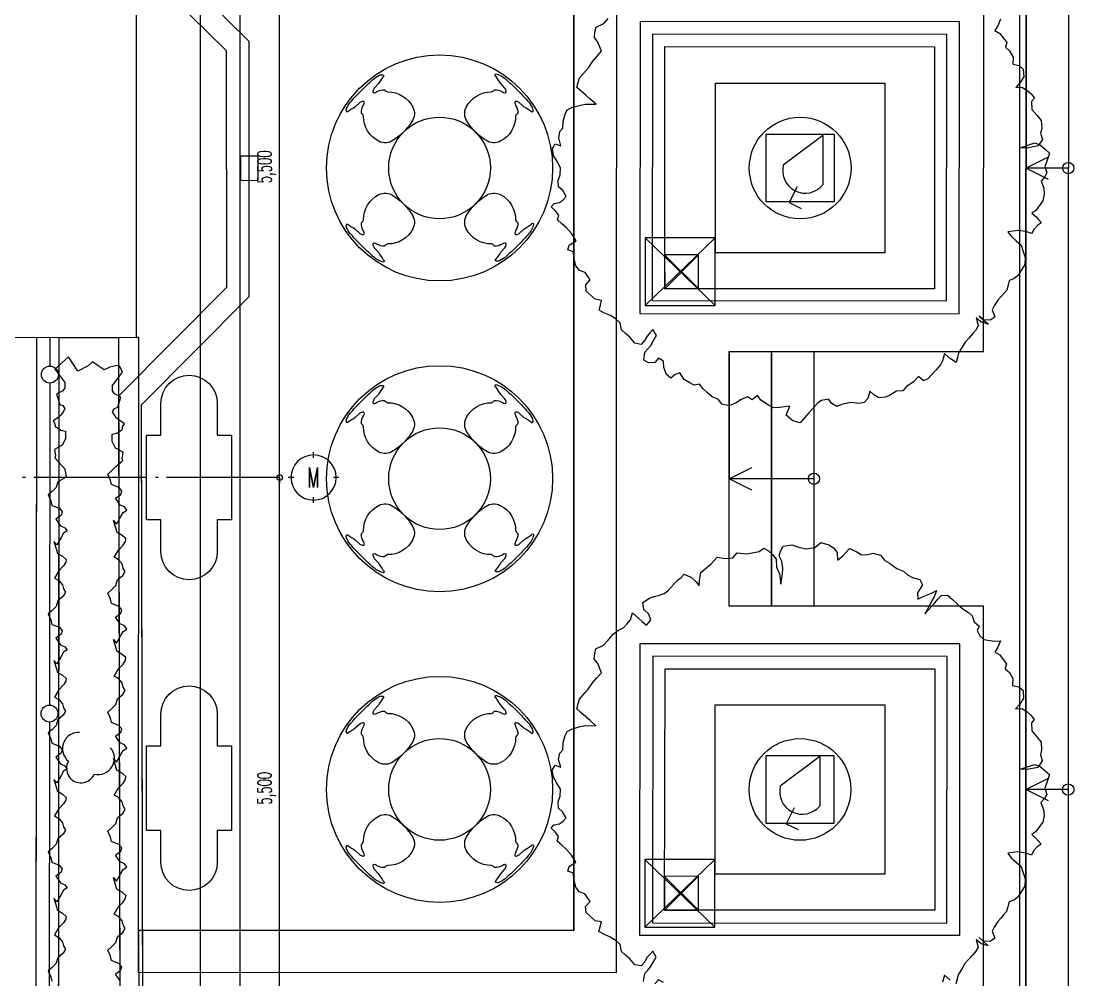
# Model space of a CAD drawing. Header units: millimetres. Extents: x -67913 to 128525, y -54442 to 63422.
# Drawn here: x 112546 to 121863, y 7203 to 15690 of the extents above; entities that cross this region are included whole.
import ezdxf
from ezdxf.enums import TextEntityAlignment as Align

# ---------------------------------------------------------------- set-up
doc = ezdxf.new("R2010")
doc.units = ezdxf.units.MM
doc.header["$LTSCALE"] = 500
doc.header["$PDMODE"] = 35
doc.linetypes.add('AXIS', pattern=[2.35, 2, -0.15, 0.05, -0.15])
doc.layers.get('0').update_dxf_attribs({"plot": 0})
for name, color, linetype in [('020KijnSn', 1, 'AXIS'), ('030KijnSp', 8, 'Continuous'), ('040KijunF', 7, 'Continuous'), ('090Gaikou', 5, 'Continuous')]:
    doc.layers.add(name, color=color, linetype=linetype)
doc.layers.add('HOJO', color=211, linetype='Continuous', plot=False)
doc.styles.add('Dim', font='simplex.shx', dxfattribs={"width": 0.6, "bigfont": 'extfont2.shx'})
doc.styles.get("Standard").update_dxf_attribs({"font": 'simplex.shx', "width": 0.7, "bigfont": 'extfont2.shx'})
doc.dimstyles.new('PRO1-50', dxfattribs={"dimscale": 50, "dimtxt": 2.5, "dimasz": 1, "dimexe": 0.5, "dimexo": 0.5, "dimgap": 0.8, "dimtad": 1, "dimdec": 3, "dimdsep": 46, "dimlunit": 6, "dimtxsty": 'Dim', "dimblk": 'ORIGIN', "dimcen": 0, "dimadec": 3, "dimazin": 2, "dimtfac": 1, "dimtdec": 3, "dimtix": 1, "dimtmove": 2, "dimatfit": 3, "dimldrblk": 'ORIGIN', "dimfxl": 0, "dimarcsym": 0})

# ---------------------------------------------------------------- blocks, each defined once
blk = doc.blocks.new('通り芯記号')
at = {"layer": '040KijunF'}
for p, q in [((0, 3.5), (0, 4.5)), ((-4.5, 0), (-3.5, 0)), ((3.5, 0), (4.5, 0)), ((0, -4.5), (0, -3.5))]:
    blk.add_line(p, q, dxfattribs=at)
blk.add_circle((0, 0), 4, dxfattribs=at)
at = {"layer": '040KijunF', "width": 0.6}
blk.add_attdef('通り芯符号', text='', height=3.5, dxfattribs=at).set_placement((0, 0), align=Align.MIDDLE)
blk = doc.blocks.new('_Origin')
at = {"color": 0, "linetype": 'ByBlock', "lineweight": -2}
blk.add_line((0, 0), (-1, 0), dxfattribs=at)
blk.add_circle((0, 0), 0.5, dxfattribs=at)
blk = doc.blocks.new('*D762')
at = {"layer": '030KijnSp', "color": 0, "lineweight": -2, "transparency": 16777216}
blk.add_line((114834.6, 6200), (114834.6, 11600), dxfattribs=at)
at = {"layer": 'Defpoints', "color": 0, "transparency": 16777216}
for p in [(114834.6, 11650), (114834.6, 11650), (114834.6, 6150)]:
    blk.add_point(p, dxfattribs=at)
at = {"layer": '030KijnSp', "color": 0, "lineweight": -2, "transparency": 16777216, "xscale": 50, "yscale": 50, "zscale": 50}
for p, rotation in [((114834.6, 11650), 90), ((114834.6, 6150), 270)]:
    blk.add_blockref('_Origin', p, dxfattribs=dict(at, rotation=rotation))
at = {"layer": '030KijnSp', "color": 0, "transparency": 16777216, "insert": (114720.2, 8900), "char_height": 125, "attachment_point": 5, "rotation": 90, "style": 'Dim'}
blk.add_mtext('5,500', dxfattribs=at)
blk = doc.blocks.new('*D763')
at = {"layer": '030KijnSp', "color": 0, "lineweight": -2, "transparency": 16777216}
blk.add_line((114834.6, 11700), (114834.6, 17100), dxfattribs=at)
at = {"layer": 'Defpoints', "color": 0, "transparency": 16777216}
for p in [(114834.6, 17150), (114834.6, 17150), (114834.6, 11650)]:
    blk.add_point(p, dxfattribs=at)
at = {"layer": '030KijnSp', "color": 0, "lineweight": -2, "transparency": 16777216, "xscale": 50, "yscale": 50, "zscale": 50}
for p, rotation in [((114834.6, 17150), 90), ((114834.6, 11650), 270)]:
    blk.add_blockref('_Origin', p, dxfattribs=dict(at, rotation=rotation))
at = {"layer": '030KijnSp', "color": 0, "transparency": 16777216, "insert": (114720.2, 14400), "char_height": 125, "attachment_point": 5, "rotation": 90, "style": 'Dim'}
blk.add_mtext('5,500', dxfattribs=at)

msp = doc.modelspace()

# ---------------------------------------------------------------- linework, layer by layer
at = {"layer": '020KijnSn'}
msp.add_line((114834.6088, 11650), (72434.6088, 11650), dxfattribs=at)
at = {"layer": '090Gaikou'}
for p, q in [((113603.0247, 16458.4838), (114562.1255, 15512.8231)), ((113403.1708, 16374.669), (114362.1591, 15429.1194)), ((118023.6647, 15684.7139), (118021.1573, 13101.5571)), ((120850.1249, 15681.9703), (118023.6647, 15684.7139)), ((120847.6175, 13098.8135), (120850.1249, 15681.9703)), ((114562.1255, 15512.8231), (114563.0323, 13248.0522)), ((114362.1591, 15429.1194), (114362.9991, 13330.4939)), ((118241.3707, 13321.3433), (118243.451, 15464.5005)), ((118243.451, 15464.5005), (120629.9115, 15462.184)), ((120629.9115, 15462.184), (120627.8312, 13319.0269)), ((119639.4702, 14676.0962), (119290.7698, 14414.308)), ((119639.4702, 14676.0962), (119639.6805, 14240.063)), ((114490.5112, 14277.5963), (114491.0781, 14497.5954)), ((114491.0781, 14497.5954), (114641.0778, 14497.2089)), ((114641.0778, 14497.2089), (114640.5104, 14277.2097)), ((114640.5104, 14277.2097), (114490.5112, 14277.5963)), ((119412.9517, 14222.5123), (119343.2537, 14082.948)), ((119343.2537, 14082.948), (119447.9269, 14030.6745)), ((114362.9991, 13330.4939), (113410.2868, 12371.7808)), ((114563.0323, 13248.0522), (113610.2818, 12289.3006)), ((120627.8312, 13319.0269), (118241.3707, 13321.3433)), ((118021.1573, 13101.5571), (120847.6175, 13098.8135)), ((112670.7274, -2570.7529), (112684.8946, 12890.5459)), ((112670.7274, -2570.7529), (112684.8946, 12890.5459)), ((112801.9447, 12890.5201), (112801.6594, 12635.7444)), ((112870.912, -2369.5023), (112884.8947, 12890.5018)), ((112801.4915, 12485.7445), (112798.2996, 9635.7461)), ((113410.2868, 12371.7808), (113410.1123, 12371.6052)), ((113410.1123, 12371.6052), (113424.482, 5371.6997)), ((113610.2818, 12289.3006), (113624.3103, 5455.5397)), ((118020.1248, 10177.5317), (118020.0272, 7600.2116)), ((120852.4204, 10177.4243), (118020.1248, 10177.5317)), ((120852.3228, 7600.1042), (120852.4204, 10177.4243)), ((118240.6246, 7820.2035), (118246.4205, 9957.5231)), ((118246.4205, 9957.5231), (120632.4122, 9957.4326)), ((120632.4122, 9957.4326), (120632.3312, 7820.1127)), ((112798.1314, 9485.7464), (112794.9397, 6635.7483)), ((119613.3685, 9179.5754), (119264.6681, 8917.7872)), ((119613.3685, 9179.5754), (119613.5789, 8743.5422)), ((119386.85, 8725.9915), (119317.152, 8586.4272)), ((119317.152, 8586.4272), (119421.8252, 8534.1537)), ((120632.3312, 7820.1127), (118240.6246, 7820.2035)), ((113586.1778, 7642.8471), (113586.0951, 7267.8471)), ((118020.0272, 7600.2116), (120852.3228, 7600.1042))]:
    msp.add_line(p, q, dxfattribs=at)
for points in [[(116059.7171, -4482.6984), (116059.7171, -4482.6984), (116059.9651, -3357.6984), (116434.9651, -3357.7811), (116434.7998, -4107.7811), (121434.7997, -4108.8834), (121442.9558, 32886.1157), (116818.0386, 33262.1353), (116817.956, 32887.1353), (116818.0386, 33262.1353), (121818.0385, 33261.033), (121809.717, -4483.9661), (116059.7171, -4482.6984), (116059.7171, -4482.6984)], [(113567.9961, 15890.3513), (110284.6088, 15891.092), (110284.6088, 12891.0919), (113567.3347, 12890.3514)], [(113617.9961, 15890.3403), (117437.996, 15889.4981), (117436.1777, 7641.9983), (113586.1778, 7642.8471), (113587.3347, 12890.3469), (113567.3347, 12890.3514), (113567.9895, 15860.3513), (113617.9895, 15860.3403), (113617.9961, 15890.3403)], [(118133.5572, 15574.6066), (118131.2817, 13216.765), (120735.5063, 13214.2519), (120737.7818, 15572.0935)], [(118690.3306, 15139.222), (120190.3306, 15138.8913), (120189.9999, 13638.8913), (118689.9999, 13639.222)], [(119140.2314, 14689.1228), (119740.2314, 14688.9905), (119740.0991, 14088.9905), (119140.0991, 14089.1228), (119140.2314, 14689.1228)], [(118067.5291, 13771.6103), (118067.3968, 13171.6103), (118687.3968, 13171.4736), (118687.5291, 13771.4736)], [(112884.8947, 12890.5018), (113409.2358, 12890.037), (113409.2358, 12890.037), (113409.2358, 12890.037), (113424.482, 5371.6997), (113424.482, 5371.6997), (113414.9358, 1376.4021), (113414.9358, 1376.4021), (113408.0816, -2366.1568), (112870.912, -2369.5023)], [(118812.3075, 12766.695), (119187.3075, 12766.6123), (119186.8104, 10511.6124), (118811.8104, 10511.6951)], [(119187.3075, 12766.6123), (119562.3075, 12766.5297), (119561.8104, 10511.5297), (119186.8104, 10511.6124)], [(118136.5267, 10067.6292), (118134.2512, 7709.7876), (120738.4758, 7707.2745), (120740.7512, 10065.1161)], [(118689.118, 9639.2221), (120189.118, 9638.8914), (120188.7873, 8138.8914), (118688.7873, 8139.2221)], [(119139.0188, 9189.1229), (119739.0188, 9188.9906), (119738.8865, 8588.9906), (119138.8865, 8589.1229), (119139.0188, 9189.1229)], [(118066.3163, 8270.4706), (118066.184, 7670.4706), (118686.184, 7670.3339), (118686.3162, 8270.3339)]]:
    msp.add_lwpolyline(points, close=True, dxfattribs=at)
for points in [[(121442.9558, 32886.1157), (121434.7997, -4108.8834)], [(116489.9651, -3357.7932), (116489.8119, -4052.7932), (121379.8118, -4053.8713), (121387.9437, 32831.1278), (116817.9438, 32832.1353)], [(117815.4481, 21511.9151), (117812.3076, 7266.9155), (113587.3077, 7267.847), (113585.5979, -487.1529), (116810.5979, -487.8639), (116810.5709, -610.3639), (116810.0478, -2982.8638), (117815.0478, -2983.0854), (117814.8824, -3733.0854), (121059.8823, -3733.8008), (121060.5978, -488.8009), (118810.5978, -488.3048), (118811.095, 1766.6951), (121061.0949, 1766.1991), (121063.0229, 10511.1989), (118813.023, 10511.6949), (118813.5201, 12766.6949), (121063.5201, 12766.1988), (121064.2355, 16011.1987)], [(114688.7126, 19140.1043), (114689.2356, 21512.6042), (117814.2356, 21511.9153), (117811.095, 7266.9156), (113586.0951, 7267.8471), (113586.1497, 7515.3471), (113586.1778, 7642.8471), (117436.1777, 7641.9983), (117437.996, 15889.4981), (114687.9961, 15890.1044), (114688.437, 17890.1043), (113588.437, 17890.3468), (113588.7126, 19140.3468), (114688.7126, 19140.1043)], [(116434.7998, -4107.7811), (116434.9651, -3357.7811), (116809.9651, -3357.8638), (116809.8825, -3732.8638), (116809.8825, -3732.8638), (116809.8825, -3732.8638), (121059.8823, -3733.8008), (121060.5978, -488.8009), (119560.5978, -488.4702), (119561.095, 1766.5298), (121061.0949, 1766.1991), (121063.0229, 10511.1989), (119563.0229, 10511.5296), (119563.5201, 12766.5295), (121063.5201, 12766.1988), (121064.2355, 16011.1987)], [(121213.4621, 15705.5533), (121189.0946, 15648.4208), (121163.9049, 15605.1694), (121207.1599, 15579.9569), (121237.4012, 15540.0554), (121267.6331, 15500.1187), (121256.2901, 15457.6875), (121293.0371, 15425.1315), (121324.1186, 15371.3546), (121320.9604, 15308.541), (121377.2617, 15298.0322), (121414.0099, 15265.4752), (121418.2059, 15196.1461), (121386.4697, 15145.5202), (121347.4177, 15101.4409), (121402.8643, 15104.7986), (121446.1266, 15079.5796), (121482.8857, 15047.0129), (121513.1416, 15007.0984), (121487.0926, 14977.696), (121491.2632, 14908.3677), (121536.2189, 14855.4517), (121573.8098, 14809.0171), (121577.9926, 14739.678), (121566.6435, 14697.2521), (121583.8711, 14642.6615), (121545.6485, 14584.6947), (121449.4335, 14564.9534), (121386.6099, 14568.088), (121516.2351, 14610.7534), (121565.9865, 14592.8514), (121610.0925, 14553.7757), (121646.8528, 14521.2079), (121623.3157, 14450.2305), (121605.4754, 14400.4679), (121622.6946, 14345.863), (121603.9843, 14309.9154), (121571.4499, 14273.1928), (121595.9898, 14212.037), (121599.3359, 14156.5919), (121588.8354, 14100.305), (121524.5422, 14012.9113), (121491.146, 13990.0398), (121527.9051, 13957.4731), (121572.862, 13904.5559), (121539.436, 13881.6458), (121506.8693, 13844.8867), (121488.1864, 13808.9798), (121438.4054, 13826.8213), (121368.2478, 13836.4968), (121278.5398, 13824.1001), (121308.7918, 13784.2107), (121352.9052, 13745.1285), (121397.0039, 13706.0592), (121414.2339, 13651.4664), (121431.4496, 13596.8429), (121428.2914, 13534.0293), (121396.5576, 13483.4013), (121371.3415, 13440.1299), (121331.435, 13409.8952), (121290.7016, 13393.5241), (121279.3369, 13351.0904), (121267.9854, 13308.6667), (121241.9363, 13279.2642), (121215.898, 13249.874), (121189.8382, 13220.4594), (121158.1069, 13169.8292), (121139.418, 13133.9277), (121163.9867, 13072.7898), (121124.0657, 13042.5462), (121061.2385, 13045.684), (121024.4879, 13078.2431), (121061.2385, 13045.684), (121105.3494, 13006.6039), (121041.707, 13023.6382), (120997.6119, 13062.7043), (121015.6903, 12994.2723), (120996.9859, 12958.3411), (120970.9369, 12928.9387), (120931.8525, 12884.8229), (120899.275, 12848.0516), (120874.0864, 12804.8211), (120842.3358, 12754.1862), (120830.9976, 12711.7507), (120819.6559, 12669.3183), (120769.0405, 12701.0517), (120717.5899, 12746.6343), (120700.5513, 12682.9871), (120681.8599, 12647.0878), (120642.7756, 12602.972), (120603.7127, 12558.8806), (120571.1353, 12522.1093), (120530.3886, 12505.7282), (120486.2753, 12544.8104), (120440.684, 12493.35), (120380.4165, 12454.9204), (120347.866, 12418.1795), (120292.4036, 12414.8163), (120232.1164, 12376.3889), (120191.3442, 12360.0108), (120135.9038, 12356.6454), (120092.6504, 12381.8695), (120055.8815, 12414.4449), (120038.8688, 12350.8073), (120006.2935, 12314.0385), (119958.1793, 12304.1651), (119888.0303, 12313.8308), (119805.7014, 12294.9638), (119764.9488, 12278.5857), (119721.6706, 12303.7819), (119691.444, 12343.7073), (119629.4735, 12332.9811), (119596.0704, 12310.0919), (119570.0116, 12280.6785), (119517.9102, 12221.87), (119439.7663, 12133.6664), (119376.1194, 12150.7004), (119317.3133, 12202.7996), (119347.3689, 12281.1395), (119257.6769, 12268.7633), (119202.2182, 12265.4141), (119158.9388, 12290.6113), (119093.6359, 12335.3701), (119063.3797, 12375.2719), (119016.9536, 12337.693), (118973.6815, 12362.9011), (118912.5637, 12338.3232), (118879.1656, 12315.4446), (118811.4956, 12283.5103), (118747.8645, 12300.5303), (118717.6342, 12340.459), (118660.504, 12364.8462), (118616.3979, 12403.9219), (118579.651, 12436.4779), (118549.3933, 12476.3658), (118501.2891, 12466.5161), (118458.0454, 12491.7315), (118414.7661, 12516.946), (118376.3313, 12577.2224), (118335.5862, 12560.8529), (118295.6701, 12530.605), (118258.911, 12563.1717), (118234.3275, 12624.288), (118230.9924, 12679.7602), (118187.7439, 12704.98), (118155.1685, 12668.2111), (118099.7112, 12664.8586), (118056.4331, 12690.072), (118066.1151, 12760.2368), (118092.1738, 12789.6502), (118118.2078, 12819.0356), (118143.4311, 12862.3028), (118168.6311, 12905.5732), (118137.5457, 12959.3384), (118111.5106, 12929.9518), (118085.453, 12900.5397), (118066.7572, 12864.6182), (118034.198, 12827.8676), (117977.9078, 12838.384), (117932.9441, 12891.2985), (117896.1911, 12923.8598), (117859.4344, 12956.4243), (117848.7415, 13018.4152), (117811.986, 13050.9787), (117761.382, 13082.7151), (117704.2317, 13107.0723), (117660.9608, 13132.262), (117672.3196, 13174.7161), (117683.6747, 13217.1389), (117627.3881, 13227.652), (117546.5217, 13299.2955), (117543.173, 13354.745), (117582.2488, 13398.8511), (117536.4535, 13465.6507), (117486.6897, 13483.5116), (117456.447, 13523.4361), (117438.38, 13591.9079), (117435.0214, 13647.351), (117385.249, 13665.2218), (117396.5965, 13707.6361), (117456.8925, 13746.0882), (117418.458, 13806.3796), (117373.5188, 13859.307), (117329.4079, 13898.387), (117292.6549, 13930.9484), (117304.0234, 13973.3766), (117273.7549, 14013.2891), (117237.0019, 14045.8505), (117263.052, 14075.2541), (117311.1539, 14085.1232), (117344.5657, 14108.0222), (117370.6158, 14137.4258), (117339.534, 14191.1878), (117302.77, 14223.7588), (117299.4128, 14279.2181), (117317.2829, 14328.9825), (117320.4253, 14391.8101), (117289.3533, 14445.5807), (117258.2926, 14499.3566), (117247.5824, 14561.328), (117272.7919, 14604.5748), (117322.5461, 14586.7202), (117304.4987, 14655.1921), (117315.0381, 14711.4837), (117341.0968, 14740.8971), (117344.2229, 14803.7087), (117361.2492, 14867.3321), (117379.9537, 14903.261), (117427.2215, 14926.9978), (117495.7057, 14945.0495), (117543.8077, 14954.9163), (117634.3228, 14953.4345), (117582.8759, 14999.0139), (117546.1107, 15031.586), (117502.0168, 15070.6509), (117465.2455, 15103.2284), (117476.576, 15145.6186), (117487.9419, 15188.0513), (117540.0508, 15246.8683), (117566.1107, 15276.2829), (117604.3489, 15334.2576), (117643.4009, 15378.3369), (117682.4853, 15422.4527), (117649.7281, 15503.9762), (117619.4821, 15543.8602), (117623.465, 15592.7905), (117634.8295, 15635.2461), (117702.4654, 15667.1542), (117741.5498, 15711.27)], [(121637.6211, 14288.5281), (121437.6652, 14388.6162), (121637.7093, 14488.528)], [(121812.6652, 14388.5336), (121437.6652, 14388.6162)], [(118687.5291, 13771.4736), (118067.3968, 13171.6103)], [(118067.5291, 13771.6103), (118687.3968, 13171.4736)], [(118540.9789, 13621.7346), (118240.9791, 13621.343), (118241.3707, 13321.3433), (118541.3704, 13321.7349), (118540.9789, 13621.7346)], [(118240.9791, 13621.343), (118541.3704, 13321.7349)], [(118540.9789, 13621.7346), (118241.3707, 13321.3433)], [(113610.2818, 12289.3006), (113624.3103, 5455.5397), (114560.9373, 4532.0378), (114561.1542, 2237.308), (113614.7839, 1293.2634), (113607.718, -2564.9173), (112670.7274, -2570.7529), (112684.8946, 12890.5459)], [(113423.7923, 7194.5433), (113402.2832, 7224.6827), (113381.3543, 7254.0092), (113427.7987, 7288.9961), (113437.334, 7318.6547), (113412.9172, 7349.4089), (113346.3082, 7375.5709), (113336.6303, 7414.2023), (113313.0903, 7468.2362), (113349.8708, 7498.5304), (113384.0424, 7534.8293), (113398.3677, 7583.9237), (113422.3906, 7604.5909), (113445.586, 7624.5461), (113467.8705, 7659.7086), (113449.0338, 7689.8412), (113441.4301, 7725.7811), (113407.9508, 7763.8374), (113369.854, 7785.5886), (113407.0248, 7848.798), (113451.0625, 7892.3573), (113469.4143, 7925.5335), (113474.5703, 7949.7067), (113440.4483, 7978.9137), (113394.9905, 8006.7098), (113389.4225, 8025.1526), (113363.8532, 8109.8446), (113392.0826, 8078.2994), (113430.0123, 8145.0464), (113451.1154, 8182.1827), (113481.1439, 8202.249), (113462.3537, 8230.3677), (113423.8586, 8247.6004), (113402.3496, 8277.7398), (113381.4206, 8307.0663), (113427.8651, 8342.0532), (113437.4003, 8371.7118), (113412.9835, 8402.4659), (113346.3745, 8428.6279), (113336.6966, 8467.2593), (113313.1566, 8521.2932), (113349.9371, 8551.5874), (113384.1087, 8587.8864), (113398.4341, 8636.9807), (113422.4569, 8657.6479), (113445.6523, 8677.6032), (113467.9368, 8712.7656), (113449.1001, 8742.8982), (113441.4964, 8778.8381), (113408.0171, 8816.8944), (113369.9203, 8838.6456), (113407.0911, 8901.8551), (113451.1288, 8945.4144), (113469.4806, 8978.5905), (113474.6366, 9002.7637), (113440.5146, 9031.9708), (113395.0568, 9059.7669), (113389.4888, 9078.2096), (113363.9196, 9162.9016), (113392.1489, 9131.3564), (113430.0786, 9198.1034), (113451.1817, 9235.2397), (113481.2102, 9255.306), (113462.42, 9283.4248), (113423.9249, 9300.6574), (113402.4159, 9330.7968), (113381.4869, 9360.1233), (113427.9314, 9395.1102), (113437.4666, 9424.7688), (113413.0498, 9455.523), (113346.4408, 9481.685), (113336.7629, 9520.3164), (113313.2229, 9574.3503), (113350.0034, 9604.6445), (113384.175, 9640.9434), (113398.5004, 9690.0378), (113422.5233, 9710.705), (113445.7187, 9730.6602), (113468.0031, 9765.8227), (113449.1664, 9795.9553), (113441.5627, 9831.8952), (113408.0834, 9869.9515), (113369.9866, 9891.7027), (113407.1574, 9954.9121), (113451.1951, 9998.4714), (113469.547, 10031.6476), (113474.703, 10055.8208), (113440.5809, 10085.0278), (113395.1232, 10112.8239), (113389.5551, 10131.2667), (113363.9859, 10215.9587), (113392.2152, 10184.4135), (113430.1449, 10251.1605), (113451.248, 10288.2968), (113481.2765, 10308.3631), (113462.4863, 10336.4818), (113423.9912, 10353.7145), (113402.4822, 10383.8539), (113381.5532, 10413.1804), (113427.9977, 10448.1673), (113437.5329, 10477.8259), (113413.1161, 10508.58), (113346.5072, 10534.742), (113336.8292, 10573.3734), (113313.2892, 10627.4073), (113350.0697, 10657.7015), (113384.2413, 10694.0005), (113398.5667, 10743.0948), (113422.5896, 10763.762), (113445.785, 10783.7173), (113468.0694, 10818.8797), (113449.2327, 10849.0123), (113441.629, 10884.9522), (113408.1497, 10923.0085), (113370.0529, 10944.7598), (113407.2237, 11007.9692), (113451.2614, 11051.5285), (113469.6133, 11084.7046), (113474.7693, 11108.8778), (113440.6472, 11138.0849), (113395.1895, 11165.881), (113389.6214, 11184.3237), (113364.0522, 11269.0157), (113392.2815, 11237.4705), (113430.2112, 11304.2175), (113451.3144, 11341.3538), (113481.3428, 11361.4201), (113462.5527, 11389.5389), (113424.0576, 11406.7715), (113402.5485, 11436.9109), (113381.6195, 11466.2374), (113428.064, 11501.2243), (113437.5992, 11530.8829), (113413.1824, 11561.6371), (113346.5735, 11587.7991), (113336.8955, 11626.4305), (113313.3555, 11680.4644), (113350.136, 11710.7586), (113384.3076, 11747.0575), (113446.3771, 11799.8091), (113442.0137, 11815.172), (113448.7879, 11873.2664), (113382.4714, 11909.8698), (113352.3339, 11967.6025), (113352.0572, 12034.9963), (113392.525, 12042.4158), (113423.8358, 12062.6282), (113439.6957, 12072.8664), (113447.6193, 12104.2359), (113461.7486, 12125.0913), (113410.6988, 12159.6769), (113388.3279, 12178.4167), (113375.6568, 12199.4605), (113355.8631, 12232.3332), (113374.1394, 12260.2942), (113401.5015, 12271.6465), (113429.2507, 12360.7741), (113374.0678, 12391.2946), (113356.1459, 12418.7313), (113355.9532, 12465.6587), (113443.2741, 12581.1299), (113420.8551, 12631.7379), (113414.0322, 12640.0218), (113384.958, 12639.9739), (113333.4702, 12626.4376), (113280.6339, 12603.5419), (113228.2265, 12639.7157), (113177.9079, 12674.4477), (113141.3018, 12639.5725), (113049.7937, 12589.8586), (112967.4379, 12717.8861), (112846.3199, 12609.5062), (112934.0093, 12491.7635), (112934.0093, 12444.8357), (112916.2002, 12417.3256), (112861.1431, 12386.5789), (112889.258, 12297.5659), (112916.6665, 12286.3261), (112935.0574, 12258.4403), (112915.3988, 12225.4866), (112902.8142, 12204.391), (112880.5204, 12185.5595), (112829.6131, 12150.7646), (112843.8278, 12129.9674), (112851.8802, 12098.6306), (112867.782, 12088.4576), (112899.1755, 12068.374), (112939.6734, 12061.1207), (112939.6734, 11993.7263), (112909.7732, 11935.8704), (112843.6076, 11898.995), (112850.6202, 11840.9289), (112846.3199, 11825.5483), (112933.4008, 11728.2326), (112946.7204, 11651.8445), (112870.8116, 11611.9979), (112856.4862, 11562.9035), (112822.3146, 11526.6046), (112785.5341, 11496.3104), (112809.0741, 11442.2765), (112818.7521, 11403.6451), (112885.361, 11377.4831), (112909.7778, 11346.7289), (112900.2426, 11317.0704), (112853.7981, 11282.0835), (112874.7271, 11252.7569), (112896.2362, 11222.6176), (112934.7313, 11205.3849), (112953.5214, 11177.2661), (112923.493, 11157.1999), (112902.3898, 11120.0636), (112864.4601, 11053.3165), (112836.2308, 11084.8618), (112861.8, 11000.1697), (112867.3681, 10981.727), (112912.8258, 10953.9309), (112946.9479, 10924.7238), (112941.7919, 10900.5506), (112923.44, 10867.3745), (112879.4023, 10823.8152), (112842.2315, 10760.6058), (112880.3283, 10738.8546), (112913.8076, 10700.7983), (112921.4113, 10664.8583), (112940.248, 10634.7258), (112917.9636, 10599.5633), (112894.7682, 10579.608), (112870.7453, 10558.9409), (112856.4199, 10509.8465), (112822.2483, 10473.5476), (112785.4678, 10443.2533), (112809.0078, 10389.2195), (112818.6858, 10350.5881), (112885.2947, 10324.4261), (112909.7115, 10293.6719), (112900.1763, 10264.0133), (112853.7318, 10229.0264), (112874.6608, 10199.6999), (112896.1698, 10169.5605), (112934.6649, 10152.3279), (112953.4551, 10124.2091), (112923.4266, 10104.1428), (112902.3235, 10067.0065), (112864.3938, 10000.2595), (112836.1645, 10031.8047), (112861.7337, 9947.1127), (112867.3018, 9928.6699), (112912.7595, 9900.8739), (112946.8816, 9871.6668), (112941.7255, 9847.4936), (112923.3737, 9814.3175), (112879.336, 9770.7581), (112842.1652, 9707.5487), (112880.262, 9685.7975), (112913.7413, 9647.7412), (112921.345, 9611.8013), (112940.1817, 9581.6687), (112917.8973, 9546.5063), (112894.7019, 9526.551), (112870.679, 9505.8838), (112856.3536, 9456.7894), (112822.182, 9420.4905), (112785.4015, 9390.1963), (112808.9415, 9336.1624), (112818.6194, 9297.531), (112885.2284, 9271.369), (112909.6452, 9240.6148), (112900.11, 9210.9563), (112853.6655, 9175.9694), (112874.5945, 9146.6428), (112896.1035, 9116.5035), (112934.5986, 9099.2708), (112953.3888, 9071.152), (112923.3603, 9051.0858), (112902.2572, 9013.9495), (112864.3275, 8947.2024), (112836.0982, 8978.7477), (112861.6674, 8894.0556), (112867.2354, 8875.6129), (112912.6932, 8847.8168), (112946.8152, 8818.6097), (112941.6592, 8794.4365), (112923.3074, 8761.2604), (112879.2697, 8717.7011), (112842.0989, 8654.4917), (112880.1957, 8632.7405), (112913.675, 8594.6842), (112921.2787, 8558.7442), (112940.1154, 8528.6117), (112917.8309, 8493.4492), (112894.6355, 8473.4939), (112870.6126, 8452.8268), (112856.2873, 8403.7324), (112822.1157, 8367.4335), (112785.3352, 8337.1392), (112808.8752, 8283.1054), (112818.5531, 8244.474), (112885.1621, 8218.312), (112909.5789, 8187.5578), (112900.0437, 8157.8992), (112853.5992, 8122.9123), (112874.5282, 8093.5858), (112896.0372, 8063.4464), (112934.5323, 8046.2138), (112953.3225, 8018.095), (112923.294, 7998.0287), (112902.1909, 7960.8924), (112864.2612, 7894.1454), (112836.0318, 7925.6906), (112861.6011, 7840.9986), (112867.1691, 7822.5558), (112912.6269, 7794.7598), (112946.7489, 7765.5527), (112941.5929, 7741.3795), (112923.2411, 7708.2034), (112879.2034, 7664.644), (112842.0326, 7601.4346), (112880.1294, 7579.6834), (112913.6087, 7541.6271), (112921.2124, 7505.6872), (112940.0491, 7475.5546), (112917.7646, 7440.3922), (112894.5692, 7420.4369), (112870.5463, 7399.7697), (112856.221, 7350.6753), (112822.0494, 7314.3764), (112785.2689, 7284.0822), (112808.8089, 7230.0483), (112818.4868, 7191.4169)], [(113410.2868, 12371.7808), (113410.1123, 12371.6052), (113424.482, 5371.6997), (114360.9453, 4448.3597), (114361.1462, 2320.2871), (113414.9358, 1376.4021), (113408.0816, -2366.1568), (112870.912, -2369.5023)], [(119012.0149, 11539.1069), (118812.059, 11639.195), (119012.103, 11739.1068)], [(119562.0589, 11639.0297), (118812.059, 11639.195)], [(118055.2205, 7190.0721), (118064.9025, 7260.237), (118090.9612, 7289.6503), (118116.9952, 7319.0357), (118142.2185, 7362.3029), (118167.4185, 7405.5733), (118136.3331, 7459.3386), (118110.2981, 7429.9519), (118084.2404, 7400.5398), (118065.5446, 7364.6184), (118032.9855, 7327.8678), (117976.6952, 7338.3842), (117931.7316, 7391.2986), (117894.9785, 7423.8599), (117858.2219, 7456.4245), (117847.5289, 7518.4154), (117810.7735, 7550.9788), (117760.1694, 7582.7152), (117703.0191, 7607.0724), (117659.7482, 7632.2621), (117671.1071, 7674.7162), (117682.4621, 7717.139), (117626.1755, 7727.6521), (117545.3091, 7799.2957), (117541.9605, 7854.7452), (117581.0362, 7898.8512), (117535.2409, 7965.6508), (117485.4771, 7983.5117), (117455.2345, 8023.4362), (117437.1675, 8091.908), (117433.8089, 8147.3511), (117384.0364, 8165.2219), (117395.3839, 8207.6362), (117455.68, 8246.0883), (117417.2454, 8306.3797), (117372.3063, 8359.3071), (117328.1953, 8398.3872), (117291.4423, 8430.9485), (117302.8108, 8473.3767), (117272.5424, 8513.2893), (117235.7893, 8545.8506), (117261.8395, 8575.2542), (117309.9413, 8585.1234), (117343.3531, 8608.0223), (117369.4032, 8637.426), (117338.3214, 8691.1879), (117301.5575, 8723.759), (117298.2002, 8779.2183), (117316.0703, 8828.9826), (117319.2127, 8891.8102), (117288.1408, 8945.5808), (117257.08, 8999.3567), (117246.3698, 9061.3282), (117271.5794, 9104.575), (117321.3336, 9086.7203), (117303.2862, 9155.1922), (117313.8255, 9211.4838), (117339.8842, 9240.8972), (117343.0103, 9303.7088), (117360.0366, 9367.3322), (117378.7411, 9403.2611), (117426.0089, 9426.998), (117494.4931, 9445.0496), (117542.5951, 9454.9164), (117633.1102, 9453.4346), (117581.6633, 9499.014), (117544.8981, 9531.5861), (117500.8042, 9570.6511), (117464.0329, 9603.2286), (117475.3634, 9645.6188), (117486.7294, 9688.0514), (117538.8383, 9746.8684), (117564.8981, 9776.283), (117603.1363, 9834.2578), (117642.1884, 9878.3371), (117681.2727, 9922.4529), (117648.5155, 10003.9763), (117618.2696, 10043.8603), (117622.2524, 10092.7906), (117633.6169, 10135.2462), (117701.2529, 10167.1544), (117740.3372, 10211.2701), (117785.9177, 10262.7183), (117832.3287, 10300.2997), (117879.6003, 10324.031), (117905.6601, 10353.4456), (117938.2268, 10390.2047), (117955.2581, 10453.8584), (117984.6618, 10427.8082), (118043.4751, 10375.7026), (118080.2209, 10343.1477), (118119.2945, 10387.2513), (118102.0694, 10441.8398), (118057.9511, 10480.9263), (118047.2496, 10542.8879), (118107.5565, 10581.3326), (118148.3031, 10597.7137), (118196.3811, 10607.578), (118237.1593, 10623.9311), (118270.5565, 10646.8234), (118296.6271, 10676.2501), (118329.1831, 10712.9971), (118355.2321, 10742.3995), (118388.6414, 10765.3029), (118414.6797, 10794.6932), (118479.1451, 10763.8204), (118515.9115, 10731.2472), (118546.1659, 10691.3557), (118550.1248, 10740.2638), (118559.837, 10810.4236), (118599.735, 10840.6658), (118652.6744, 10885.616), (118678.7235, 10915.0184), (118704.7941, 10944.4452), (118774.9456, 10934.7751), (118844.2596, 10938.9345), (118883.3439, 10983.0503), (118967.3515, 10974.2354), (119015.4585, 10984.0957), (119077.4048, 10994.7825), (119117.3293, 11025.0447), (119160.5677, 10999.8036), (119197.3316, 10967.2326), (119227.5993, 10927.351), (119231.7785, 10858.0152), (119256.3627, 10796.9069), (119268.7385, 10707.2218), (119284.0944, 10798.6001), (119288.0569, 10847.505), (119277.3698, 10909.4755), (119253.6268, 10956.7291), (119264.9841, 10999.1912), (119290.2087, 11042.455), (119366.0329, 11053.9995), (119437.0126, 11030.4429), (119493.3078, 11019.9394), (119569.161, 11031.4799), (119622.0801, 11076.4047), (119693.0632, 11052.8886), (119736.3556, 11027.6864), (119766.5802, 10987.7563), (119770.7905, 10918.458), (119817.2256, 10956.0397), (119849.7816, 10992.7866), (119875.8522, 11022.2134), (119940.3092, 10991.3262), (119983.5559, 10966.0994), (120039.0157, 10969.4671), (120087.1251, 10979.3252), (120150.7734, 10962.3073), (120188.375, 10915.8849), (120231.6349, 10890.6681), (120296.9598, 10845.9245), (120354.0916, 10821.5489), (120390.8459, 10788.9865), (120434.1058, 10763.7697), (120497.7433, 10746.7397), (120521.4669, 10699.4815), (120478.8827, 10628.2695), (120482.224, 10572.807), (120529.4966, 10596.5591), (120602.326, 10627.8444), (120646.0004, 10650.6629), (120625.2301, 10594.4433), (120606.5304, 10558.5297), (120581.3059, 10515.244), (120562.6051, 10479.3314), (120543.9054, 10443.4178), (120576.4721, 10480.1769), (120602.5212, 10509.5793), (120628.581, 10538.9939), (120661.1369, 10575.7409), (120687.186, 10605.1433), (120742.6255, 10608.4856), (120786.7437, 10569.3991), (120838.1821, 10523.8272), (120882.3004, 10484.7407), (120925.5711, 10459.536), (120962.3302, 10426.9693), (120979.5445, 10372.3687), (121023.6506, 10333.293), (121004.9594, 10297.3718), (121028.6855, 10250.1114), (121065.4361, 10217.5523), (121156.8029, 10202.1957), (121212.2495, 10205.5534), (121187.882, 10148.4209), (121162.6923, 10105.1695), (121205.9474, 10079.9571), (121236.1887, 10040.0555), (121266.4206, 10000.1189), (121255.0776, 9957.6876), (121291.8245, 9925.1317), (121322.906, 9871.3547), (121319.7478, 9808.5412), (121376.0491, 9798.0323), (121412.7973, 9765.4753), (121416.9933, 9696.1463), (121385.2571, 9645.5204), (121346.2051, 9601.441), (121401.6517, 9604.7987), (121444.9141, 9579.5798), (121481.6732, 9547.013), (121511.929, 9507.0986), (121485.88, 9477.6962), (121490.0507, 9408.3679), (121535.0064, 9355.4518), (121572.5972, 9309.0172), (121576.78, 9239.6782), (121565.431, 9197.2523), (121582.6585, 9142.6617), (121544.4359, 9084.6948), (121448.221, 9064.9535), (121385.3973, 9068.0881), (121515.0226, 9110.7535), (121564.7739, 9092.8516), (121608.88, 9053.7758), (121645.6403, 9021.208), (121622.1031, 8950.2306), (121604.2628, 8900.4681), (121621.482, 8845.8631), (121602.7717, 8809.9155), (121570.2373, 8773.1929), (121594.7772, 8712.0371), (121598.1233, 8656.5921), (121587.6228, 8600.3051), (121523.3296, 8512.9115), (121489.9334, 8490.0399), (121526.6926, 8457.4732), (121571.6495, 8404.5561), (121538.2234, 8381.6459), (121505.6567, 8344.8868), (121486.9739, 8308.9799), (121437.1928, 8326.8214), (121367.0353, 8336.4969), (121277.3272, 8324.1002), (121307.5792, 8284.2108), (121351.6926, 8245.1286), (121395.7914, 8206.0593), (121413.0213, 8151.4666), (121430.237, 8096.843), (121427.0788, 8034.0295), (121395.3451, 7983.4014), (121370.129, 7940.13), (121330.2224, 7909.8954), (121289.489, 7893.5242), (121278.1243, 7851.0905), (121266.7728, 7808.6668), (121240.7237, 7779.2644), (121214.6854, 7749.8741), (121188.6256, 7720.4595), (121156.8943, 7669.8293), (121138.2054, 7633.9279), (121162.7741, 7572.7899), (121122.8532, 7542.5463), (121060.0259, 7545.6841), (121023.2753, 7578.2433), (121060.0259, 7545.6841), (121104.1368, 7506.604), (121040.4945, 7523.6384), (120996.3993, 7562.7044), (121014.4777, 7494.2724), (120995.7734, 7458.3413), (120969.7243, 7428.9388), (120930.6399, 7384.823), (120898.0624, 7348.0518), (120872.8738, 7304.8212), (120841.1232, 7254.1864), (120829.7851, 7211.7508), (120818.4433, 7169.3185)], [(121636.4085, 8788.5282), (121436.4526, 8888.6164), (121636.4967, 8988.5282)], [(121811.4526, 8888.5337), (121436.4526, 8888.6164)], [(118686.3162, 8270.3339), (118066.184, 7670.4706)], [(118066.3163, 8270.4706), (118686.184, 7670.3339)], [(118540.2328, 8120.5948), (118240.233, 8120.2032), (118240.6246, 7820.2035), (118540.6243, 7820.595), (118540.2328, 8120.5948)], [(118240.233, 8120.2032), (118540.6243, 7820.595)], [(118540.2328, 8120.5948), (118240.6246, 7820.2035)], [(118229.7799, 7179.7603), (118186.5313, 7204.9801), (118153.956, 7168.2113)], [(120767.8279, 7201.0518), (120716.3773, 7246.6345), (120699.3387, 7182.9872)]]:
    msp.add_lwpolyline(points, dxfattribs=at)
for points in [[(116841.9342, 15169.694, -0.018751404), (116938.3222, 15078.482, -0.018751404), (117029.5341, 14982.0941, -0.082259363), (117068.2291, 14925.7562, -0.298106744), (117069.2231, 14882.3787, 0.017352218), (116995.7009, 14930.4647), (116955.2347, 14968.5237, 0.063583714), (116927.6092, 14979.3688, 0.541574976), (116915.1193, 14967.5333, 0.062594804), (116922.5929, 14946.5224, -0.15893301), (116941.1764, 14876.26, 0.138590823), (116922.0532, 14848.0827, -0.287380721), (116787.1143, 14625.8835, -0.286217662), (116659.7885, 14634.9685, -0.049883973), (116567.7982, 14707.9581, -0.198912367), (116699.6002, 14389.76, -0.198912367), (116567.7982, 14071.562, -0.049883973), (116659.7885, 14144.5516, -0.286217662), (116787.1143, 14153.6366, -0.287380721), (116922.0532, 13931.4373, 0.138590823), (116941.1764, 13903.2601, -0.15893301), (116922.5929, 13832.9977, 0.062594804), (116915.1193, 13811.9867, 0.541574976), (116927.6092, 13800.1513, 0.063583714), (116955.2347, 13810.9964), (116995.7009, 13849.0554, 0.015560597), (117061.7899, 13891.9426, -1.352979608), (117079.2821, 13882.8425, -0.119867392), (117029.5341, 13797.426, -0.018751404), (116938.3222, 13701.038, -0.018751404), (116841.9342, 13609.8261, -0.082259363), (116785.5963, 13571.1311, -0.298106744), (116742.2188, 13570.1371, 0.017352218), (116790.3048, 13643.6593), (116828.3638, 13684.1255, 0.063583714), (116839.2089, 13711.751, 0.541574975), (116827.3735, 13724.2409, 0.062594804), (116806.3625, 13716.7672, -0.15893301), (116736.1001, 13698.1837, 0.138590823), (116707.9228, 13717.307, -0.287380721), (116485.7236, 13852.2459, -0.286217662), (116494.8086, 13979.5717, -0.049883973), (116567.7982, 14071.562, -0.414213562), (115931.4021, 14071.562, -0.049883973), (116004.3917, 13979.5717, -0.286217662), (116013.4767, 13852.2459, -0.287380721), (115791.2775, 13717.307, 0.138590823), (115763.1002, 13698.1837, -0.15893301), (115692.8378, 13716.7672, 0.062594804), (115671.8269, 13724.2409, 0.541574978), (115659.9914, 13711.751, 0.063583714), (115670.8365, 13684.1255), (115708.8955, 13643.6593, 0.015560597), (115751.7827, 13577.5703, -1.352979608), (115742.6826, 13560.0781, -0.119867392), (115657.2661, 13609.8261, -0.018751404), (115560.8782, 13701.038, -0.018751404), (115469.6662, 13797.426, -0.082259363), (115430.9712, 13853.7639, -0.216106453), (115425.22, 13885.9755, -0.682658986), (115437.4104, 13891.9426, 0.015560597), (115503.4994, 13849.0554), (115543.9656, 13810.9964, 0.063583714), (115571.5911, 13800.1513, 0.541574975), (115584.081, 13811.9867, 0.062594804), (115576.6074, 13832.9977, -0.15893301), (115558.0239, 13903.2601, 0.138590823), (115577.1471, 13931.4373, -0.287380721), (115712.086, 14153.6366, -0.286217662), (115839.4118, 14144.5516, -0.049883973), (115931.4021, 14071.562, -0.198912367), (115799.6002, 14389.76, -0.198912367), (115931.4021, 14707.9581, -0.049883973), (115839.4118, 14634.9685, -0.286217662), (115712.086, 14625.8835, -0.287380721), (115577.1471, 14848.0827, 0.138590823), (115558.0239, 14876.26, -0.15893301), (115576.6074, 14946.5224, 0.062594804), (115584.081, 14967.5333, 0.541574975), (115571.5911, 14979.3688, 0.063583714), (115543.9656, 14968.5237), (115503.4994, 14930.4647, 0.015560597), (115437.4104, 14887.5775, -0.682658985), (115425.22, 14893.5446, -0.216106453), (115430.9712, 14925.7562, -0.082259363), (115469.6662, 14982.0941, -0.018751404), (115560.8782, 15078.482, -0.018751404), (115657.2661, 15169.694, -0.082259363), (115713.604, 15208.389, -0.298106744), (115756.9815, 15209.383, 0.017352218), (115708.8955, 15135.8608), (115670.8365, 15095.3946, 0.063583714), (115659.9914, 15067.7691, 0.541574976), (115671.8269, 15055.2792, 0.062594804), (115692.8378, 15062.7528, -0.15893301), (115763.1002, 15081.3363, 0.138590823), (115791.2775, 15062.2131, -0.287380721), (116013.4767, 14927.2742, -0.286217662), (116004.3917, 14799.9484, -0.049883973), (115931.4021, 14707.9581, -0.414213562), (116567.7982, 14707.9581, -0.049883973), (116494.8086, 14799.9484, -0.286217662), (116485.7236, 14927.2742, -0.287380721), (116707.9228, 15062.2131, 0.138590823), (116736.1001, 15081.3363, -0.15893301), (116806.3625, 15062.7528, 0.062594804), (116827.3735, 15055.2792, 0.541574975), (116839.2089, 15067.7691, 0.063583714), (116828.3638, 15095.3946), (116790.3048, 15135.8608, 0.015560597), (116747.4176, 15201.9498, -1.352979608), (116756.5177, 15219.442, -0.119867392), (116841.9342, 15169.694, -0.018751404)], [(114282.9102, 12305.0001), (114282.9102, 12025.0001), (114407.9102, 12025.0001), (114407.9102, 11275.0001), (114282.9102, 11275.0001), (114282.9102, 10995.0001, -1), (113782.9102, 10995.0001), (113782.9102, 11275.0001), (113657.9102, 11275.0001), (113657.9102, 12025.0001), (113782.9102, 12025.0001), (113782.9102, 12305.0001, -1), (114282.9102, 12305.0001)], [(116756.5177, 12469.4419, -0.119867392), (116841.9342, 12419.6939, -0.018751404), (116938.3222, 12328.482, -0.018751404), (117029.5341, 12232.094, -0.082259363), (117068.2291, 12175.7561, -0.298106744), (117069.2231, 12132.3786, 0.017352218), (116995.7009, 12180.4646), (116955.2347, 12218.5237, 0.063583714), (116927.6092, 12229.3687, 0.541574976), (116915.1193, 12217.5333, 0.062594804), (116922.5929, 12196.5223, -0.15893301), (116941.1764, 12126.26, 0.138590823), (116922.0532, 12098.0827, -0.287380721), (116787.1143, 11875.8835, -0.286217662), (116659.7885, 11884.9684, -0.049883973), (116567.7982, 11957.958, -0.198912367), (116699.6002, 11639.76, -0.198912367), (116567.7982, 11321.5619, -0.049883973), (116659.7885, 11394.5515, -0.286217662), (116787.1143, 11403.6365, -0.287380721), (116922.0532, 11181.4373, 0.138590823), (116941.1764, 11153.26, -0.15893301), (116922.5929, 11082.9976, 0.062594804), (116915.1193, 11061.9867, 0.541574976), (116927.6092, 11050.1513, 0.063583714), (116955.2347, 11060.9963), (116995.7009, 11099.0553, 0.015560597), (117061.7899, 11141.9425, -1.352979608), (117079.2821, 11132.8424, -0.119867392), (117029.5341, 11047.426, -0.018751404), (116938.3222, 10951.038, -0.018751404), (116841.9342, 10859.826, -0.082259363), (116785.5963, 10821.131, -0.298106744), (116742.2188, 10820.137, 0.017352218), (116790.3048, 10893.6592), (116828.3638, 10934.1254, 0.063583714), (116839.2089, 10961.7509, 0.541574976), (116827.3735, 10974.2408, 0.062594804), (116806.3625, 10966.7672, -0.15893301), (116736.1001, 10948.1837, 0.138590823), (116707.9228, 10967.3069, -0.287380721), (116485.7236, 11102.2458, -0.286217662), (116494.8086, 11229.5716, -0.049883973), (116567.7982, 11321.5619, -0.414213562), (115931.4021, 11321.5619, -0.049883973), (116004.3917, 11229.5716, -0.286217662), (116013.4767, 11102.2458, -0.287380721), (115791.2775, 10967.3069, 0.138590823), (115763.1002, 10948.1837, -0.15893301), (115692.8378, 10966.7672, 0.062594804), (115671.8269, 10974.2408, 0.541574979), (115659.9914, 10961.7509, 0.063583714), (115670.8365, 10934.1254), (115708.8955, 10893.6592, 0.015560597), (115751.7827, 10827.5703, -1.352979608), (115742.6826, 10810.078, -0.119867392), (115657.2661, 10859.826, -0.018751404), (115560.8782, 10951.038, -0.018751404), (115469.6662, 11047.426, -0.082259363), (115430.9712, 11103.7638, -0.216106453), (115425.22, 11135.9755, -0.682658986), (115437.4104, 11141.9425, 0.015560597), (115503.4994, 11099.0553), (115543.9656, 11060.9963, 0.063583714), (115571.5911, 11050.1513, 0.541574975), (115584.081, 11061.9867, 0.062594804), (115576.6074, 11082.9976, -0.15893301), (115558.0239, 11153.26, 0.138590823), (115577.1471, 11181.4373, -0.287380721), (115712.086, 11403.6365, -0.286217662), (115839.4118, 11394.5515, -0.049883973), (115931.4021, 11321.5619, -0.198912367), (115799.6002, 11639.76, -0.198912367), (115931.4021, 11957.958, -0.049883973), (115839.4118, 11884.9684, -0.286217662), (115712.086, 11875.8835, -0.287380721), (115577.1471, 12098.0827, 0.138590823), (115558.0239, 12126.26, -0.15893301), (115576.6074, 12196.5223, 0.062594804), (115584.081, 12217.5333, 0.541574977), (115571.5911, 12229.3687, 0.063583714), (115543.9656, 12218.5237), (115503.4994, 12180.4646, 0.015560597), (115437.4104, 12137.5774, -0.682658985), (115425.22, 12143.5445, -0.216106453), (115430.9712, 12175.7561, -0.082259363), (115469.6662, 12232.094, -0.018751404), (115560.8782, 12328.482, -0.018751404), (115657.2661, 12419.6939, -0.082259363), (115713.604, 12458.3889, -0.298106744), (115756.9815, 12459.3829, 0.017352218), (115708.8955, 12385.8607), (115670.8365, 12345.3945, 0.063583714), (115659.9914, 12317.769, 0.541574975), (115671.8269, 12305.2791, 0.062594804), (115692.8378, 12312.7528, -0.15893301), (115763.1002, 12331.3363, 0.138590823), (115791.2775, 12312.213, -0.287380721), (116013.4767, 12177.2741, -0.286217662), (116004.3917, 12049.9484, -0.049883973), (115931.4021, 11957.958, -0.414213562), (116567.7982, 11957.958, -0.049883973), (116494.8086, 12049.9484, -0.286217662), (116485.7236, 12177.2741, -0.287380721), (116707.9228, 12312.213, 0.138590823), (116736.1001, 12331.3363, -0.15893301), (116806.3625, 12312.7528, 0.062594804), (116827.3735, 12305.2791, 0.541574978), (116839.2089, 12317.769, 0.063583714), (116828.3638, 12345.3945), (116790.3048, 12385.8607, 0.015560597), (116747.4176, 12451.9497, -1.352979608), (116756.5177, 12469.4419, -0.119867392)], [(114282.9102, 9555.0001), (114282.9102, 9275.0001), (114407.9102, 9275.0001), (114407.9102, 8525.0001), (114282.9102, 8525.0001), (114282.9102, 8245.0001, -1), (113782.9102, 8245.0001), (113782.9102, 8525.0001), (113657.9102, 8525.0001), (113657.9102, 9275.0001), (113782.9102, 9275.0001), (113782.9102, 9555.0001, -1), (114282.9102, 9555.0001)], [(116756.5177, 9719.4419, -0.119867392), (116841.9342, 9669.6938, -0.018751404), (116938.3222, 9578.4819, -0.018751404), (117029.5341, 9482.0939, -0.082259363), (117068.2291, 9425.7561, -0.298106744), (117069.2231, 9382.3785, 0.017352218), (116995.7009, 9430.4646), (116955.2347, 9468.5236, 0.063583714), (116927.6092, 9479.3686, 0.541574977), (116915.1193, 9467.5332, 0.062594804), (116922.5929, 9446.5223, -0.15893301), (116941.1764, 9376.2599, 0.138590823), (116922.0532, 9348.0826, -0.287380721), (116787.1143, 9125.8834, -0.286217662), (116659.7885, 9134.9684, -0.049883973), (116567.7982, 9207.958, -0.198912367), (116699.6002, 8889.7599, -0.198912367), (116567.7982, 8571.5619, -0.049883973), (116659.7885, 8644.5515, -0.286217662), (116787.1143, 8653.6364, -0.287380721), (116922.0532, 8431.4372, 0.138590823), (116941.1764, 8403.2599, -0.15893301), (116922.5929, 8332.9976, 0.062594804), (116915.1193, 8311.9866, 0.541574972), (116927.6092, 8300.1512, 0.063583714), (116955.2347, 8310.9962), (116995.7009, 8349.0552, 0.015560597), (117061.7899, 8391.9425, -1.352979608), (117079.2821, 8382.8424, -0.119867392), (117029.5341, 8297.4259, -0.018751404), (116938.3222, 8201.0379, -0.018751404), (116841.9342, 8109.826, -0.082259363), (116785.5963, 8071.131, -0.298106744), (116742.2188, 8070.137, 0.017352218), (116790.3048, 8143.6591), (116828.3638, 8184.1253, 0.063583714), (116839.2089, 8211.7509, 0.541574972), (116827.3735, 8224.2408, 0.062594804), (116806.3625, 8216.7671, -0.15893301), (116736.1001, 8198.1836, 0.138590823), (116707.9228, 8217.3068, -0.287380721), (116485.7236, 8352.2457, -0.286217662), (116494.8086, 8479.5715, -0.049883973), (116567.7982, 8571.5619, -0.414213562), (115931.4021, 8571.5619, -0.049883973), (116004.3917, 8479.5715, -0.286217662), (116013.4767, 8352.2457, -0.287380721), (115791.2775, 8217.3068, 0.138590823), (115763.1002, 8198.1836, -0.15893301), (115692.8378, 8216.7671, 0.062594804), (115671.8269, 8224.2408, 0.541574974), (115659.9914, 8211.7509, 0.063583714), (115670.8365, 8184.1253), (115708.8955, 8143.6591, 0.015560597), (115751.7827, 8077.5702, -1.352979608), (115742.6826, 8060.078, -0.119867392), (115657.2661, 8109.826, -0.018751404), (115560.8782, 8201.0379, -0.018751404), (115469.6662, 8297.4259, -0.082259363), (115430.9712, 8353.7638, -0.216106453), (115425.22, 8385.9754, -0.682658986), (115437.4104, 8391.9425, 0.015560597), (115503.4994, 8349.0552), (115543.9656, 8310.9962, 0.063583714), (115571.5911, 8300.1512, 0.541574975), (115584.081, 8311.9866, 0.062594804), (115576.6074, 8332.9976, -0.15893301), (115558.0239, 8403.2599, 0.138590823), (115577.1471, 8431.4372, -0.287380721), (115712.086, 8653.6364, -0.286217662), (115839.4118, 8644.5515, -0.049883973), (115931.4021, 8571.5619, -0.198912367), (115799.6002, 8889.7599, -0.198912367), (115931.4021, 9207.958, -0.049883973), (115839.4118, 9134.9684, -0.286217662), (115712.086, 9125.8834, -0.287380721), (115577.1471, 9348.0826, 0.138590823), (115558.0239, 9376.2599, -0.15893301), (115576.6074, 9446.5223, 0.062594804), (115584.081, 9467.5332, 0.541574971), (115571.5911, 9479.3686, 0.063583714), (115543.9656, 9468.5236), (115503.4994, 9430.4646, 0.015560597), (115437.4104, 9387.5774, -0.682658985), (115425.22, 9393.5444, -0.216106453), (115430.9712, 9425.7561, -0.082259363), (115469.6662, 9482.0939, -0.018751404), (115560.8782, 9578.4819, -0.018751404), (115657.2661, 9669.6938, -0.082259363), (115713.604, 9708.3888, -0.298106744), (115756.9815, 9709.3829, 0.017352218), (115708.8955, 9635.8607), (115670.8365, 9595.3945, 0.063583714), (115659.9914, 9567.7689, 0.541574974), (115671.8269, 9555.2791, 0.062594804), (115692.8378, 9562.7527, -0.15893301), (115763.1002, 9581.3362, 0.138590823), (115791.2775, 9562.213, -0.287380721), (116013.4767, 9427.2741, -0.286217662), (116004.3917, 9299.9483, -0.049883973), (115931.4021, 9207.958, -0.414213562), (116567.7982, 9207.958, -0.049883973), (116494.8086, 9299.9483, -0.286217662), (116485.7236, 9427.2741, -0.287380721), (116707.9228, 9562.213, 0.138590823), (116736.1001, 9581.3362, -0.15893301), (116806.3625, 9562.7527, 0.062594804), (116827.3735, 9555.2791, 0.541574979), (116839.2089, 9567.7689, 0.063583714), (116828.3638, 9595.3945), (116790.3048, 9635.8607, 0.015560597), (116747.4176, 9701.9496, -1.352979608), (116756.5177, 9719.4419, -0.119867392)]]:
    msp.add_lwpolyline(points, format="xyb", close=True, dxfattribs=at)
for centre, radius in [((116249.6002, 14389.76), 1000), ((119440.1652, 14389.0566), 450), ((121812.6652, 14388.5336), 50), ((112801.5754, 12560.7443), 75), ((116249.6002, 11639.76), 1000), ((119562.0589, 11639.0297), 50), ((116249.6002, 8889.7599), 1000), ((112798.2154, 9560.7465), 75), ((119438.9527, 8889.0568), 450), ((121811.4526, 8888.5337), 50)]:
    msp.add_circle(centre, radius, dxfattribs=at)
for centre, radius, start, end in [((119484.8277, 14366.438), 199.875, 166.14297593, 320.78220993), ((113056.7055, 9251.0319), 143.6961, 86.91095748, 230.74439486), ((113229.129, 9164.9241), 143.6961, 256.18079101, 40.0142284), ((113076.8225, 9075.6289), 128.2353, 149.99118376, 336.93400212), ((119458.7261, 8869.9171), 199.875, 166.14297593, 320.78220993)]:
    msp.add_arc(centre, radius, start, end, dxfattribs=at)
at = {"layer": 'HOJO'}
for points in [[(72434.6088, -23200), (114834.6088, -23200), (114834.6088, 37470), (72434.6088, 37470)], [(72784.6088, -22850), (114484.6088, -22850), (114484.6088, 37120), (72784.6088, 37120)], [(73134.6088, -22500), (114134.6088, -22500), (114134.6088, 36770), (73134.6088, 36770)]]:
    msp.add_lwpolyline(points, close=True, dxfattribs=at)

# ---------------------------------------------------------------- block references
at = {"layer": '040KijunF'}
ref = msp.add_blockref('通り芯記号', (115134.6088, 11650), dxfattribs=dict(at, xscale=-50, yscale=50, zscale=50))
ref.add_attrib('通り芯符号', 'M', dxfattribs={"height": 175, "width": 0.6}).set_placement((115134.6088, 11650), align=Align.MIDDLE)

# ---------------------------------------------------------------- dimensions: what is measured, and where the dimension line sits
at = {"layer": '030KijnSp'}
for base, p1, p2, picture, middle in [((114834.6088, 17150), (114834.6088, 11650), (114834.6088, 17150), '*D763', (114720.204, 14400)), ((114834.6088, 11650), (114834.6088, 6150), (114834.6088, 11650), '*D762', (114720.204, 8900))]:
    dim = msp.add_linear_dim(base=base, p1=p1, p2=p2, angle=90, dimstyle='PRO1-50', dxfattribs=at)
    dim.commit()
    dim.dimension.update_dxf_attribs({"geometry": picture, "text_midpoint": middle})

doc.saveas('drawing.dxf')
